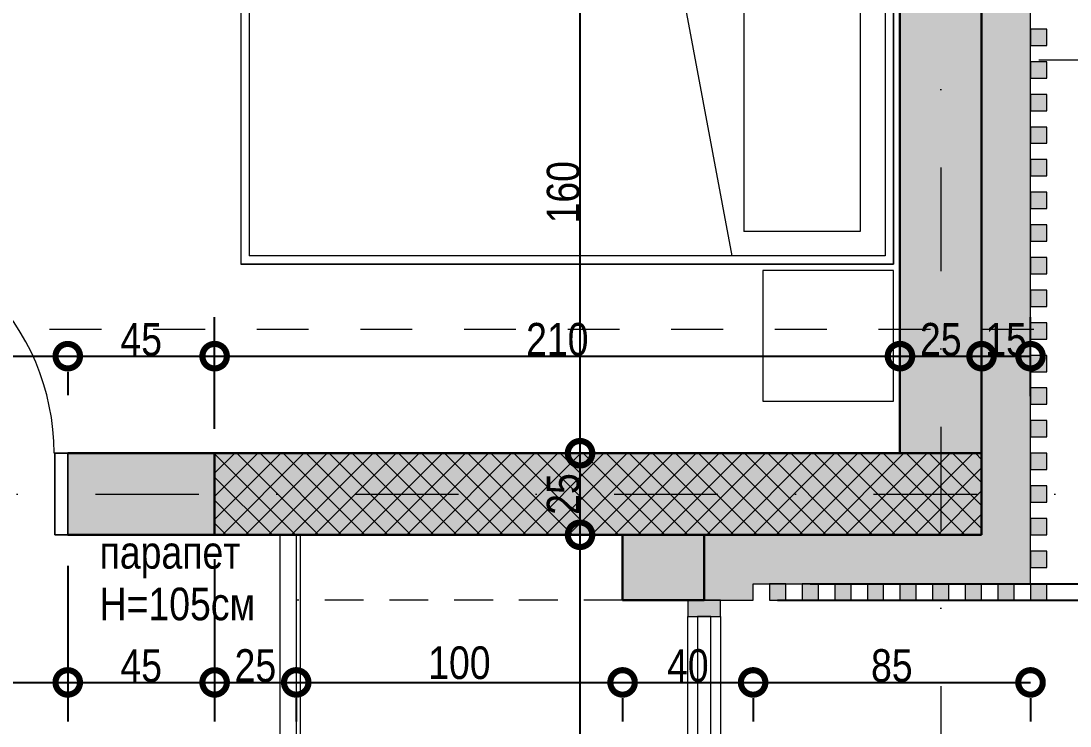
# Model space of a CAD drawing. Header units: centimetres. Extents: x 0 to 25250, y 0 to 2250.
# Drawn here: x 4794.7 to 5116.2, y 883.8 to 1099.9 of the extents above; entities that cross this region are included whole.
import ezdxf

# ---------------------------------------------------------------- set-up
doc = ezdxf.new("R2010")
doc.units = ezdxf.units.CM
for name, pattern in [('17-View-1$0$Overhead', [19.84375, 11.90625, -7.9375]), ('18-View-1$0$Dash', [31.75, 15.875, -15.875]), ('18-View-1$0$Dash dot', [79.375, 31.75, -23.8125, 0, -23.8125])]:
    doc.linetypes.add(name, pattern=pattern)
for name, color, linetype, lineweight in [('A-ANNO-DIMS', 7, 'Continuous', 9), ('A-DOOR', 7, 'Continuous', 9), ('A-DOOR-FRAM', 7, 'Continuous', 15), ('A-FLOR-HRAL', 7, 'Continuous', 9), ('A-FLOR-OVHD', 7, '17-View-1$0$Overhead', 9), ('A-GLAZ-CURT', 7, 'Continuous', 9), ('A-GLAZ-CWMG', 7, 'Continuous', 9), ('A-WALL', 7, 'Continuous', 9), ('A-WALL-IDEN', 7, 'Continuous', 9), ('A-WALL-PATT', 7, 'Continuous', 9), ('G-ANNO-SYMB', 7, 'Continuous', 9), ('G-ANNO-TEXT', 7, 'Continuous', 9), ('I-FURN', 7, 'Continuous', 9), ('S-COLS', 7, 'Continuous', 9), ('S-GRID', 7, 'Continuous', 9)]:
    doc.layers.add(name, color=color, linetype=linetype, lineweight=lineweight)
doc.styles.add('18-View-1$0$Arial Narrow_1', font='ARIALN.TTF', dxfattribs={"height": 10})
doc.styles.add('18-View-1$0$Arial Narrow_3', font='ARIALN.TTF', dxfattribs={"height": 10})
doc.styles.add('18-View-1$0$Arial Narrow_4', font='ARIALN.TTF', dxfattribs={"height": 10})
doc.dimstyles.new('18-View-1$0$TEC_DIM', dxfattribs={"dimscale": 30.48, "dimtxt": 10.23431, "dimasz": 0.492126, "dimexe": 0.393701, "dimexo": 0.246063, "dimgap": 0, "dimtad": 1, "dimdec": 0, "dimzin": 0, "dimdsep": 46, "dimtxsty": '18-View-1$0$Arial Narrow_3', "dimblk1": '18-View-1$0$_DotSmall', "dimblk2": '18-View-1$0$_DotSmall', "dimsah": 1, "dimcen": 0.09, "dimazin": 0, "dimtfac": 1, "dimtdec": 4, "dimtix": 1, "dimtmove": 0, "dimatfit": 3, "dimfxl": 1, "dimtvp": 1, "dimtolj": 1, "dimtzin": 0, "dimarcsym": 2})
doc.dimstyles.new('18-View-1$0$TEC_DIM_1', dxfattribs={"dimscale": 30.48, "dimtxt": 10.23431, "dimasz": 0.492126, "dimexe": 0.393701, "dimexo": 0.246063, "dimgap": 0, "dimtad": 1, "dimdec": 0, "dimzin": 0, "dimdsep": 46, "dimtxsty": '18-View-1$0$Arial Narrow_4', "dimblk1": '18-View-1$0$_DotSmall', "dimblk2": '18-View-1$0$_DotSmall', "dimsah": 1, "dimcen": 0.09, "dimazin": 0, "dimtfac": 1, "dimtdec": 4, "dimtix": 1, "dimtmove": 0, "dimatfit": 3, "dimfxl": 1, "dimtvp": 1, "dimtolj": 1, "dimtzin": 0, "dimarcsym": 2})

# ---------------------------------------------------------------- blocks, each defined once
blk = doc.blocks.new('TEC_DOOR-INT - 80x200-2358332-НИВО 1')
at = {"layer": 'A-DOOR', "lineweight": 15}
for p, q in [((32, -12.5), (35.8, -12.5)), ((32, -84.1), (32, -12.5)), ((32, -12.5), (32, -84.1)), ((35.8, -12.5), (32, -12.5)), ((35.8, -12.5), (35.8, -84.1)), ((35.8, -84.1), (35.8, -12.5)), ((35.8, -84.1), (32, -84.1)), ((32, -84.1), (35.8, -84.1))]:
    blk.add_line(p, q, dxfattribs=at)
at = {"layer": 'A-DOOR'}
blk.add_arc((35.8, -12.5), 71.6, 180, 270, dxfattribs=at)
at = {"layer": 'A-DOOR-FRAM'}
for p, q in [((-40, -12.5), (-40, 12.5)), ((-40, 12.5), (-36, 12.5)), ((-36, 12.5), (-40, 12.5)), ((-40, 12.5), (-40, -12.5)), ((-36, 12.5), (-36, -12.5)), ((-36, -12.5), (-36, 12.5)), ((36, 12.5), (40, 12.5)), ((36, -12.5), (36, 12.5)), ((36, -12.5), (36, 12.5)), ((36, 12.5), (40, 12.5)), ((40, 12.5), (40, -12.5)), ((40, 12.5), (40, -12.5)), ((-36, -12.5), (-40, -12.5)), ((-40, -12.5), (-36, -12.5)), ((40, -12.5), (36, -12.5)), ((40, -12.5), (36, -12.5))]:
    blk.add_line(p, q, dxfattribs=at)
blk = doc.blocks.new('Railing - Railing-1771343-НИВО 1')
at = {"layer": 'A-FLOR-HRAL'}
for p, q in [((1569.14, -746.59), (1569.14, -900.59)), ((1574.14, -746.59), (1574.14, -900.59)), ((1574.14, -900.59), (1569.14, -900.59))]:
    blk.add_line(p, q, dxfattribs=at)
blk = doc.blocks.new('Rectangular Mullion - TEC_LAMEL-2372546-НИВО 1')
at = {"layer": 'A-GLAZ-CWMG', "true_color": 0xbfb3a4}
blk.add_hatch(color=253, dxfattribs=at).paths.add_polyline_path([(-2.5, -2.5), (-2.5, 2.5), (2.5, 2.5), (2.5, -2.5)])
at = {"layer": 'A-GLAZ-CWMG', "lineweight": 15}
for p, q in [((-2.5, 2.5), (2.5, 2.5)), ((-2.5, -2.5), (-2.5, 2.5)), ((2.5, 2.5), (2.5, -2.5)), ((2.5, -2.5), (-2.5, -2.5))]:
    blk.add_line(p, q, dxfattribs=at)
blk = doc.blocks.new('Rectangular Mullion - TEC_LAMEL-2372547-НИВО 1')
at = {"layer": 'A-GLAZ-CWMG', "true_color": 0xbfb3a4}
blk.add_hatch(color=253, dxfattribs=at).paths.add_polyline_path([(-2.5, -2.5), (-2.5, 2.5), (2.5, 2.5), (2.5, -2.5)])
at = {"layer": 'A-GLAZ-CWMG', "lineweight": 15}
for p, q in [((-2.5, 2.5), (2.5, 2.5)), ((-2.5, -2.5), (-2.5, 2.5)), ((2.5, 2.5), (2.5, -2.5)), ((2.5, -2.5), (-2.5, -2.5))]:
    blk.add_line(p, q, dxfattribs=at)
blk = doc.blocks.new('Rectangular Mullion - TEC_LAMEL-2372548-НИВО 1')
at = {"layer": 'A-GLAZ-CWMG', "true_color": 0xbfb3a4}
blk.add_hatch(color=253, dxfattribs=at).paths.add_polyline_path([(-2.5, -2.5), (-2.5, 2.5), (2.5, 2.5), (2.5, -2.5)])
at = {"layer": 'A-GLAZ-CWMG', "lineweight": 15}
for p, q in [((-2.5, 2.5), (2.5, 2.5)), ((-2.5, -2.5), (-2.5, 2.5)), ((2.5, 2.5), (2.5, -2.5)), ((2.5, -2.5), (-2.5, -2.5))]:
    blk.add_line(p, q, dxfattribs=at)
blk = doc.blocks.new('Rectangular Mullion - TEC_LAMEL-2372549-НИВО 1')
at = {"layer": 'A-GLAZ-CWMG', "true_color": 0xbfb3a4}
blk.add_hatch(color=253, dxfattribs=at).paths.add_polyline_path([(-2.5, -2.5), (-2.5, 2.5), (2.5, 2.5), (2.5, -2.5)])
at = {"layer": 'A-GLAZ-CWMG', "lineweight": 15}
for p, q in [((-2.5, 2.5), (2.5, 2.5)), ((-2.5, -2.5), (-2.5, 2.5)), ((2.5, 2.5), (2.5, -2.5)), ((2.5, -2.5), (-2.5, -2.5))]:
    blk.add_line(p, q, dxfattribs=at)
blk = doc.blocks.new('Rectangular Mullion - TEC_LAMEL-2372550-НИВО 1')
at = {"layer": 'A-GLAZ-CWMG', "true_color": 0xbfb3a4}
blk.add_hatch(color=253, dxfattribs=at).paths.add_polyline_path([(-2.5, -2.5), (-2.5, 2.5), (2.5, 2.5), (2.5, -2.5)])
at = {"layer": 'A-GLAZ-CWMG', "lineweight": 15}
for p, q in [((-2.5, 2.5), (2.5, 2.5)), ((-2.5, -2.5), (-2.5, 2.5)), ((2.5, 2.5), (2.5, -2.5)), ((2.5, -2.5), (-2.5, -2.5))]:
    blk.add_line(p, q, dxfattribs=at)
blk = doc.blocks.new('Rectangular Mullion - TEC_LAMEL-2372551-НИВО 1')
at = {"layer": 'A-GLAZ-CWMG', "true_color": 0xbfb3a4}
blk.add_hatch(color=253, dxfattribs=at).paths.add_polyline_path([(-2.5, -2.5), (-2.5, 2.5), (2.5, 2.5), (2.5, -2.5)])
at = {"layer": 'A-GLAZ-CWMG', "lineweight": 15}
for p, q in [((-2.5, 2.5), (2.5, 2.5)), ((-2.5, -2.5), (-2.5, 2.5)), ((2.5, 2.5), (2.5, -2.5)), ((2.5, -2.5), (-2.5, -2.5))]:
    blk.add_line(p, q, dxfattribs=at)
blk = doc.blocks.new('Rectangular Mullion - TEC_LAMEL-2372552-НИВО 1')
at = {"layer": 'A-GLAZ-CWMG', "true_color": 0xbfb3a4}
blk.add_hatch(color=253, dxfattribs=at).paths.add_polyline_path([(-2.5, -2.5), (-2.5, 2.5), (2.5, 2.5), (2.5, -2.5)])
at = {"layer": 'A-GLAZ-CWMG', "lineweight": 15}
for p, q in [((-2.5, 2.5), (2.5, 2.5)), ((-2.5, -2.5), (-2.5, 2.5)), ((2.5, 2.5), (2.5, -2.5)), ((2.5, -2.5), (-2.5, -2.5))]:
    blk.add_line(p, q, dxfattribs=at)
blk = doc.blocks.new('Rectangular Mullion - TEC_LAMEL-2372553-НИВО 1')
at = {"layer": 'A-GLAZ-CWMG', "true_color": 0xbfb3a4}
blk.add_hatch(color=253, dxfattribs=at).paths.add_polyline_path([(-2.5, -2.5), (-2.5, 2.5), (2.5, 2.5), (2.5, -2.5)])
at = {"layer": 'A-GLAZ-CWMG', "lineweight": 15}
for p, q in [((-2.5, 2.5), (2.5, 2.5)), ((-2.5, -2.5), (-2.5, 2.5)), ((2.5, 2.5), (2.5, -2.5)), ((2.5, -2.5), (-2.5, -2.5))]:
    blk.add_line(p, q, dxfattribs=at)
blk = doc.blocks.new('Rectangular Mullion - TEC_LAMEL-2372659-НИВО 1')
at = {"layer": 'A-GLAZ-CWMG', "true_color": 0xbfb3a4}
blk.add_hatch(color=253, dxfattribs=at).paths.add_polyline_path([(2.5, -2.5), (-2.5, -2.5), (-2.5, 2.5), (2.5, 2.5)])
at = {"layer": 'A-GLAZ-CWMG', "lineweight": 15}
for p, q in [((-2.5, 2.5), (2.5, 2.5)), ((-2.5, -2.5), (-2.5, 2.5)), ((2.5, 2.5), (2.5, -2.5)), ((2.5, -2.5), (-2.5, -2.5))]:
    blk.add_line(p, q, dxfattribs=at)
blk = doc.blocks.new('System Panel - Glazed-2504237-НИВО 1')
at = {"layer": 'A-GLAZ-CURT'}
for p, q in [((62.5, 2), (-62.5, 2)), ((-62.5, 2), (-62.5, -2)), ((62.5, -2), (62.5, 2)), ((-62.5, -2), (62.5, -2))]:
    blk.add_line(p, q, dxfattribs=at)
blk = doc.blocks.new('Rectangular Mullion - TEC_DOGRAMA_TERASI_EX-2504241-НИВО 1')
at = {"layer": 'A-GLAZ-CWMG', "true_color": 0xc0c0c0}
blk.add_hatch(color=9, dxfattribs=at).paths.add_polyline_path([(-5, 5), (0, 5), (0, -5), (-5, -5)])
at = {"layer": 'A-GLAZ-CWMG', "lineweight": 15}
for p, q in [((-5, 5), (0, 5)), ((-5, -5), (-5, 5)), ((0, 5), (0, -5)), ((0, -5), (-5, -5))]:
    blk.add_line(p, q, dxfattribs=at)
blk = doc.blocks.new('Rectangular Mullion - TEC_DOGRAMA_TERASI_INT-2433105-НИВО 1')
at = {"layer": 'A-GLAZ-CWMG'}
for p, q in [((1694.14, -801.59), (1694.14, -771.59)), ((1704.14, -771.59), (1704.14, -801.59))]:
    blk.add_line(p, q, dxfattribs=at)
blk = doc.blocks.new('Rectangular Mullion - TEC_DOGRAMA_TERASI_INT-2433106-НИВО 1')
at = {"layer": 'A-GLAZ-CWMG'}
for p, q in [((1694.14, -896.59), (1694.14, -801.59)), ((1704.14, -801.59), (1704.14, -896.59))]:
    blk.add_line(p, q, dxfattribs=at)
blk = doc.blocks.new('ЛЕГЛО - ЕДИНИЧНО - 120x200cm-2336592-НИВО 1')
at = {"layer": 'I-FURN'}
for p, q in [((93.92, 76.56), (-26.08, 76.56)), ((-26.08, 76.56), (-26.08, -123.44)), ((-26.08, 76.56), (-26.08, -123.44)), ((-26.08, 76.56), (93.92, 76.56)), ((-23.54, 74.02), (-23.54, -120.9)), ((-23.54, 74.02), (91.38, 74.02)), ((91.38, 74.02), (91.38, -120.9)), ((93.92, -123.44), (93.92, 76.56)), ((93.92, 76.56), (93.92, -123.44)), ((95.92, 76.56), (95.92, 36.56)), ((135.92, 76.56), (95.92, 76.56)), ((135.92, 36.56), (135.92, 76.56)), ((-16.08, 66.4), (-16.08, 30.73)), ((-16.08, 66.4), (83.92, 66.4)), ((83.92, 66.4), (83.92, 30.73)), ((95.92, 36.56), (135.92, 36.56)), ((-16.08, 30.73), (83.92, 30.73)), ((91.38, 27.17), (-23.54, 5.69)), ((-23.54, -120.9), (91.38, -120.9)), ((-26.08, -123.44), (93.92, -123.44)), ((-26.08, -123.44), (93.92, -123.44))]:
    blk.add_line(p, q, dxfattribs=at)
blk = doc.blocks.new('18-View-1$0$_DotSmall')
at = {"color": 0, "linetype": 'ByBlock', "const_width": 0.5}
blk.add_lwpolyline([(-0.0625, 0, 1), (0.0625, 0, 1)], format="xyb", close=True, dxfattribs=at)
blk = doc.blocks.new('*D2635')
at = {"layer": 'A-ANNO-DIMS', "color": 0, "lineweight": -2, "transparency": 16777216}
for p, q in [((5116.58, 1699.51), (5271.31, 1699.51)), ((5259.31, 432.44), (5259.31, 1699.51)), ((5026.58, 432.44), (5271.31, 432.44))]:
    blk.add_line(p, q, dxfattribs=at)
at = {"layer": 'A-ANNO-DIMS', "color": 0, "lineweight": -2, "transparency": 16777216, "xscale": 15, "yscale": 15, "zscale": 15}
for p, rotation in [((5259.31, 1699.51), 90), ((5259.31, 432.44), 270)]:
    blk.add_blockref('18-View-1$0$_DotSmall', p, dxfattribs=dict(at, rotation=rotation))
at = {"layer": 'A-ANNO-DIMS', "color": 0, "transparency": 16777216, "insert": (5254.21, 1065.98), "char_height": 10, "width": 30.4105, "attachment_point": 5, "rotation": 90, "style": '18-View-1$0$Arial Narrow_3'}
blk.add_mtext('\\A1;1267', dxfattribs=at)
blk = doc.blocks.new('*D2636')
at = {"layer": 'A-ANNO-DIMS', "color": 0, "lineweight": -2, "transparency": 16777216}
for p, q in [((5111.58, 927.44), (5211.11, 927.44)), ((5199.11, 432.44), (5199.11, 927.44)), ((5026.58, 432.44), (5211.11, 432.44))]:
    blk.add_line(p, q, dxfattribs=at)
at = {"layer": 'A-ANNO-DIMS', "color": 0, "lineweight": -2, "transparency": 16777216, "xscale": 15, "yscale": 15, "zscale": 15}
for p, rotation in [((5199.11, 927.44), 90), ((5199.11, 432.44), 270)]:
    blk.add_blockref('18-View-1$0$_DotSmall', p, dxfattribs=dict(at, rotation=rotation))
at = {"layer": 'A-ANNO-DIMS', "color": 0, "transparency": 16777216, "insert": (5194, 679.94), "char_height": 10, "width": 22.8079, "attachment_point": 5, "rotation": 90, "style": '18-View-1$0$Arial Narrow_3'}
blk.add_mtext('\\A1;495', dxfattribs=at)
blk = doc.blocks.new('*D2637')
at = {"layer": 'A-ANNO-DIMS', "color": 0, "lineweight": -2, "transparency": 16777216}
for p, q in [((5106.58, 1482.44), (5211.11, 1482.44)), ((5199.11, 927.44), (5199.11, 1482.44)), ((5111.58, 927.44), (5211.11, 927.44))]:
    blk.add_line(p, q, dxfattribs=at)
at = {"layer": 'A-ANNO-DIMS', "color": 0, "lineweight": -2, "transparency": 16777216, "xscale": 15, "yscale": 15, "zscale": 15}
for p, rotation in [((5199.11, 1482.44), 90), ((5199.11, 927.44), 270)]:
    blk.add_blockref('18-View-1$0$_DotSmall', p, dxfattribs=dict(at, rotation=rotation))
at = {"layer": 'A-ANNO-DIMS', "color": 0, "transparency": 16777216, "insert": (5194.02, 1204.94), "char_height": 10, "width": 22.8079, "attachment_point": 5, "rotation": 90, "style": '18-View-1$0$Arial Narrow_3'}
blk.add_mtext('\\A1;555', dxfattribs=at)
blk = doc.blocks.new('*D2641')
at = {"layer": 'A-ANNO-DIMS', "color": 0, "lineweight": -2, "transparency": 16777216}
for p, q in [((5026.58, 922.44), (5181.13, 922.44)), ((5169.13, 787.44), (5169.13, 922.44)), ((5026.58, 787.44), (5181.13, 787.44))]:
    blk.add_line(p, q, dxfattribs=at)
at = {"layer": 'A-ANNO-DIMS', "color": 0, "lineweight": -2, "transparency": 16777216, "xscale": 15, "yscale": 15, "zscale": 15}
for p, rotation in [((5169.13, 922.44), 90), ((5169.13, 787.44), 270)]:
    blk.add_blockref('18-View-1$0$_DotSmall', p, dxfattribs=dict(at, rotation=rotation))
at = {"layer": 'A-ANNO-DIMS', "color": 0, "transparency": 16777216, "insert": (5164.02, 854.94), "char_height": 10, "width": 22.8079, "attachment_point": 5, "rotation": 90, "style": '18-View-1$0$Arial Narrow_3'}
blk.add_mtext('\\A1;135', dxfattribs=at)
blk = doc.blocks.new('*D2642')
at = {"layer": 'A-ANNO-DIMS', "color": 0, "lineweight": -2, "transparency": 16777216}
for p, q in [((5169.13, 927.44), (5169.13, 942.44)), ((5036.58, 927.44), (5181.13, 927.44)), ((5169.13, 922.44), (5169.13, 927.44)), ((5026.58, 922.44), (5181.13, 922.44)), ((5169.13, 922.44), (5169.13, 907.44))]:
    blk.add_line(p, q, dxfattribs=at)
at = {"layer": 'A-ANNO-DIMS', "color": 0, "lineweight": -2, "transparency": 16777216, "xscale": 15, "yscale": 15, "zscale": 15}
for p, rotation in [((5169.13, 927.44), 270), ((5169.13, 922.44), 90)]:
    blk.add_blockref('18-View-1$0$_DotSmall', p, dxfattribs=dict(at, rotation=rotation))
at = {"layer": 'A-ANNO-DIMS', "color": 0, "transparency": 16777216, "insert": (5164.05, 924.94), "char_height": 10, "width": 7.6026, "attachment_point": 5, "rotation": 90, "style": '18-View-1$0$Arial Narrow_3'}
blk.add_mtext('\\A1;5', dxfattribs=at)
blk = doc.blocks.new('*D2643')
at = {"layer": 'A-ANNO-DIMS', "color": 0, "lineweight": -2, "transparency": 16777216}
for p, q in [((5116.58, 1127.44), (5181.13, 1127.44)), ((5169.13, 927.44), (5169.13, 1127.44)), ((5036.58, 927.44), (5181.13, 927.44))]:
    blk.add_line(p, q, dxfattribs=at)
at = {"layer": 'A-ANNO-DIMS', "color": 0, "lineweight": -2, "transparency": 16777216, "xscale": 15, "yscale": 15, "zscale": 15}
for p, rotation in [((5169.13, 1127.44), 90), ((5169.13, 927.44), 270)]:
    blk.add_blockref('18-View-1$0$_DotSmall', p, dxfattribs=dict(at, rotation=rotation))
at = {"layer": 'A-ANNO-DIMS', "color": 0, "transparency": 16777216, "insert": (5164.02, 1027.44), "char_height": 10, "width": 22.8079, "attachment_point": 5, "rotation": 90, "style": '18-View-1$0$Arial Narrow_3'}
blk.add_mtext('\\A1;200', dxfattribs=at)
blk = doc.blocks.new('*D2710')
at = {"layer": 'A-ANNO-DIMS', "color": 0, "lineweight": -2, "transparency": 16777216}
for p, q in [((4966.05, 787.44), (4966.05, 942.44)), ((4970.9, 942.44), (4978.05, 942.44)), ((4970.9, 787.44), (4978.05, 787.44))]:
    blk.add_line(p, q, dxfattribs=at)
at = {"layer": 'A-ANNO-DIMS', "color": 0, "lineweight": -2, "transparency": 16777216, "xscale": 15, "yscale": 15, "zscale": 15}
for p, rotation in [((4966.05, 942.44), 90), ((4966.05, 787.44), 270)]:
    blk.add_blockref('18-View-1$0$_DotSmall', p, dxfattribs=dict(at, rotation=rotation))
at = {"layer": 'A-ANNO-DIMS', "color": 0, "transparency": 16777216, "insert": (4960.94, 864.94), "char_height": 10, "width": 22.8079, "attachment_point": 5, "rotation": 90, "style": '18-View-1$0$Arial Narrow_3'}
blk.add_mtext('\\A1;155', dxfattribs=at)
blk = doc.blocks.new('*D2711')
at = {"layer": 'A-ANNO-DIMS', "color": 0, "lineweight": -2, "transparency": 16777216}
for p, q in [((4966.05, 942.44), (4966.05, 967.44)), ((4970.9, 967.44), (4978.05, 967.44)), ((4970.9, 942.44), (4978.05, 942.44))]:
    blk.add_line(p, q, dxfattribs=at)
at = {"layer": 'A-ANNO-DIMS', "color": 0, "lineweight": -2, "transparency": 16777216, "xscale": 15, "yscale": 15, "zscale": 15}
for p, rotation in [((4966.05, 967.44), 90), ((4966.05, 942.44), 270)]:
    blk.add_blockref('18-View-1$0$_DotSmall', p, dxfattribs=dict(at, rotation=rotation))
at = {"layer": 'A-ANNO-DIMS', "color": 0, "transparency": 16777216, "insert": (4960.94, 954.94), "char_height": 10, "width": 15.2053, "attachment_point": 5, "rotation": 90, "style": '18-View-1$0$Arial Narrow_3'}
blk.add_mtext('\\A1;25', dxfattribs=at)
blk = doc.blocks.new('*D2712')
at = {"layer": 'A-ANNO-DIMS', "color": 0, "lineweight": -2, "transparency": 16777216}
for p, q in [((5056.58, 1127.44), (4954.05, 1127.44)), ((4966.05, 967.44), (4966.05, 1127.44)), ((4970.9, 967.44), (4978.05, 967.44))]:
    blk.add_line(p, q, dxfattribs=at)
at = {"layer": 'A-ANNO-DIMS', "color": 0, "lineweight": -2, "transparency": 16777216, "xscale": 15, "yscale": 15, "zscale": 15}
for p, rotation in [((4966.05, 1127.44), 90), ((4966.05, 967.44), 270)]:
    blk.add_blockref('18-View-1$0$_DotSmall', p, dxfattribs=dict(at, rotation=rotation))
at = {"layer": 'A-ANNO-DIMS', "color": 0, "transparency": 16777216, "insert": (4960.94, 1047.44), "char_height": 10, "width": 22.8079, "attachment_point": 5, "rotation": 90, "style": '18-View-1$0$Arial Narrow_3'}
blk.add_mtext('\\A1;160', dxfattribs=at)
blk = doc.blocks.new('*D2762')
at = {"layer": 'A-ANNO-DIMS', "color": 0, "lineweight": -2, "transparency": 16777216}
for p, q in [((4729.08, 997.19), (4809.08, 997.19)), ((4729.08, 992.34), (4729.08, 985.19)), ((4809.08, 992.34), (4809.08, 985.19))]:
    blk.add_line(p, q, dxfattribs=at)
at = {"layer": 'A-ANNO-DIMS', "color": 0, "lineweight": -2, "transparency": 16777216, "xscale": 15, "yscale": 15, "zscale": 15, "rotation": 180}
blk.add_blockref('18-View-1$0$_DotSmall', (4729.08, 997.19), dxfattribs=at)
at = {"layer": 'A-ANNO-DIMS', "color": 0, "lineweight": -2, "transparency": 16777216, "xscale": 15, "yscale": 15, "zscale": 15}
blk.add_blockref('18-View-1$0$_DotSmall', (4809.08, 997.19), dxfattribs=at)
at = {"layer": 'A-ANNO-DIMS', "color": 0, "transparency": 16777216, "insert": (4769.08, 1002.3), "char_height": 10, "width": 15.2053, "attachment_point": 5, "style": '18-View-1$0$Arial Narrow_3'}
blk.add_mtext('\\A1;80', dxfattribs=at)
blk = doc.blocks.new('*D2763')
at = {"layer": 'A-ANNO-DIMS', "color": 0, "lineweight": -2, "transparency": 16777216}
for p, q in [((4854.08, 974.94), (4854.08, 1009.19)), ((4809.08, 997.19), (4854.08, 997.19)), ((4809.08, 992.34), (4809.08, 985.19))]:
    blk.add_line(p, q, dxfattribs=at)
at = {"layer": 'A-ANNO-DIMS', "color": 0, "lineweight": -2, "transparency": 16777216, "xscale": 15, "yscale": 15, "zscale": 15, "rotation": 180}
blk.add_blockref('18-View-1$0$_DotSmall', (4809.08, 997.19), dxfattribs=at)
at = {"layer": 'A-ANNO-DIMS', "color": 0, "lineweight": -2, "transparency": 16777216, "xscale": 15, "yscale": 15, "zscale": 15}
blk.add_blockref('18-View-1$0$_DotSmall', (4854.08, 997.19), dxfattribs=at)
at = {"layer": 'A-ANNO-DIMS', "color": 0, "transparency": 16777216, "insert": (4831.58, 1002.28), "char_height": 10, "width": 15.2053, "attachment_point": 5, "style": '18-View-1$0$Arial Narrow_3'}
blk.add_mtext('\\A1;45', dxfattribs=at)
blk = doc.blocks.new('*D2764')
at = {"layer": 'A-ANNO-DIMS', "color": 0, "lineweight": -2, "transparency": 16777216}
for p, q in [((4854.08, 974.94), (4854.08, 1009.19)), ((4854.08, 997.19), (5064.08, 997.19)), ((5064.08, 992.34), (5064.08, 985.19))]:
    blk.add_line(p, q, dxfattribs=at)
at = {"layer": 'A-ANNO-DIMS', "color": 0, "lineweight": -2, "transparency": 16777216, "xscale": 15, "yscale": 15, "zscale": 15, "rotation": 180}
blk.add_blockref('18-View-1$0$_DotSmall', (4854.08, 997.19), dxfattribs=at)
at = {"layer": 'A-ANNO-DIMS', "color": 0, "lineweight": -2, "transparency": 16777216, "xscale": 15, "yscale": 15, "zscale": 15}
blk.add_blockref('18-View-1$0$_DotSmall', (5064.08, 997.19), dxfattribs=at)
at = {"layer": 'A-ANNO-DIMS', "color": 0, "transparency": 16777216, "insert": (4959.08, 1002.3), "char_height": 10, "width": 22.8079, "attachment_point": 5, "style": '18-View-1$0$Arial Narrow_3'}
blk.add_mtext('\\A1;210', dxfattribs=at)
blk = doc.blocks.new('*D2765')
at = {"layer": 'A-ANNO-DIMS', "color": 0, "lineweight": -2, "transparency": 16777216}
for p, q in [((5064.08, 997.19), (5089.08, 997.19)), ((5064.08, 992.34), (5064.08, 985.19)), ((5089.08, 992.34), (5089.08, 985.19))]:
    blk.add_line(p, q, dxfattribs=at)
at = {"layer": 'A-ANNO-DIMS', "color": 0, "lineweight": -2, "transparency": 16777216, "xscale": 15, "yscale": 15, "zscale": 15, "rotation": 180}
blk.add_blockref('18-View-1$0$_DotSmall', (5064.08, 997.19), dxfattribs=at)
at = {"layer": 'A-ANNO-DIMS', "color": 0, "lineweight": -2, "transparency": 16777216, "xscale": 15, "yscale": 15, "zscale": 15}
blk.add_blockref('18-View-1$0$_DotSmall', (5089.08, 997.19), dxfattribs=at)
at = {"layer": 'A-ANNO-DIMS', "color": 0, "transparency": 16777216, "insert": (5076.58, 1002.3), "char_height": 10, "width": 15.2053, "attachment_point": 5, "style": '18-View-1$0$Arial Narrow_3'}
blk.add_mtext('\\A1;25', dxfattribs=at)
blk = doc.blocks.new('*D2766')
at = {"layer": 'A-ANNO-DIMS', "color": 0, "lineweight": -2, "transparency": 16777216}
for p, q in [((5104.08, 984.94), (5104.08, 1009.19)), ((5089.08, 997.19), (5104.08, 997.19)), ((5089.08, 992.34), (5089.08, 985.19))]:
    blk.add_line(p, q, dxfattribs=at)
at = {"layer": 'A-ANNO-DIMS', "color": 0, "lineweight": -2, "transparency": 16777216, "xscale": 15, "yscale": 15, "zscale": 15, "rotation": 180}
blk.add_blockref('18-View-1$0$_DotSmall', (5089.08, 997.19), dxfattribs=at)
at = {"layer": 'A-ANNO-DIMS', "color": 0, "lineweight": -2, "transparency": 16777216, "xscale": 15, "yscale": 15, "zscale": 15}
blk.add_blockref('18-View-1$0$_DotSmall', (5104.08, 997.19), dxfattribs=at)
at = {"layer": 'A-ANNO-DIMS', "color": 0, "transparency": 16777216, "insert": (5096.58, 1002.3), "char_height": 10, "width": 15.2053, "attachment_point": 5, "style": '18-View-1$0$Arial Narrow_3'}
blk.add_mtext('\\A1;15', dxfattribs=at)
blk = doc.blocks.new('*D2851')
at = {"layer": 'A-ANNO-DIMS', "color": 0, "lineweight": -2, "transparency": 16777216}
for p, q in [((4729.08, 932.94), (4729.08, 885.19)), ((4809.08, 932.94), (4809.08, 885.19)), ((4729.08, 897.19), (4809.08, 897.19))]:
    blk.add_line(p, q, dxfattribs=at)
at = {"layer": 'A-ANNO-DIMS', "color": 0, "lineweight": -2, "transparency": 16777216, "xscale": 15, "yscale": 15, "zscale": 15, "rotation": 180}
blk.add_blockref('18-View-1$0$_DotSmall', (4729.08, 897.19), dxfattribs=at)
at = {"layer": 'A-ANNO-DIMS', "color": 0, "lineweight": -2, "transparency": 16777216, "xscale": 15, "yscale": 15, "zscale": 15}
blk.add_blockref('18-View-1$0$_DotSmall', (4809.08, 897.19), dxfattribs=at)
at = {"layer": 'A-ANNO-DIMS', "color": 0, "transparency": 16777216, "insert": (4769.08, 902.3), "char_height": 10, "width": 15.2053, "attachment_point": 5, "style": '18-View-1$0$Arial Narrow_3'}
blk.add_mtext('\\A1;80', dxfattribs=at)
blk = doc.blocks.new('*D2852')
at = {"layer": 'A-ANNO-DIMS', "color": 0, "lineweight": -2, "transparency": 16777216}
for p, q in [((4809.08, 932.94), (4809.08, 885.19)), ((4854.08, 934.94), (4854.08, 885.19)), ((4809.08, 897.19), (4854.08, 897.19))]:
    blk.add_line(p, q, dxfattribs=at)
at = {"layer": 'A-ANNO-DIMS', "color": 0, "lineweight": -2, "transparency": 16777216, "xscale": 15, "yscale": 15, "zscale": 15, "rotation": 180}
blk.add_blockref('18-View-1$0$_DotSmall', (4809.08, 897.19), dxfattribs=at)
at = {"layer": 'A-ANNO-DIMS', "color": 0, "lineweight": -2, "transparency": 16777216, "xscale": 15, "yscale": 15, "zscale": 15}
blk.add_blockref('18-View-1$0$_DotSmall', (4854.08, 897.19), dxfattribs=at)
at = {"layer": 'A-ANNO-DIMS', "color": 0, "transparency": 16777216, "insert": (4831.58, 902.28), "char_height": 10, "width": 15.2053, "attachment_point": 5, "style": '18-View-1$0$Arial Narrow_3'}
blk.add_mtext('\\A1;45', dxfattribs=at)
blk = doc.blocks.new('*D2853')
at = {"layer": 'A-ANNO-DIMS', "color": 0, "lineweight": -2, "transparency": 16777216}
for p, q in [((4854.08, 934.94), (4854.08, 885.19)), ((4854.08, 897.19), (4879.08, 897.19)), ((4879.08, 892.34), (4879.08, 885.19))]:
    blk.add_line(p, q, dxfattribs=at)
at = {"layer": 'A-ANNO-DIMS', "color": 0, "lineweight": -2, "transparency": 16777216, "xscale": 15, "yscale": 15, "zscale": 15, "rotation": 180}
blk.add_blockref('18-View-1$0$_DotSmall', (4854.08, 897.19), dxfattribs=at)
at = {"layer": 'A-ANNO-DIMS', "color": 0, "lineweight": -2, "transparency": 16777216, "xscale": 15, "yscale": 15, "zscale": 15}
blk.add_blockref('18-View-1$0$_DotSmall', (4879.08, 897.19), dxfattribs=at)
at = {"layer": 'A-ANNO-DIMS', "color": 0, "transparency": 16777216, "insert": (4866.58, 902.3), "char_height": 10, "width": 15.2053, "attachment_point": 5, "style": '18-View-1$0$Arial Narrow_3'}
blk.add_mtext('\\A1;25', dxfattribs=at)
blk = doc.blocks.new('*D2854')
at = {"layer": 'A-ANNO-DIMS', "color": 0, "lineweight": -2, "transparency": 16777216}
for p, q in [((4879.08, 897.19), (4979.08, 897.19)), ((4879.08, 892.34), (4879.08, 885.19)), ((4979.08, 892.34), (4979.08, 885.19))]:
    blk.add_line(p, q, dxfattribs=at)
at = {"layer": 'A-ANNO-DIMS', "color": 0, "lineweight": -2, "transparency": 16777216, "xscale": 15, "yscale": 15, "zscale": 15, "rotation": 180}
blk.add_blockref('18-View-1$0$_DotSmall', (4879.08, 897.19), dxfattribs=at)
at = {"layer": 'A-ANNO-DIMS', "color": 0, "lineweight": -2, "transparency": 16777216, "xscale": 15, "yscale": 15, "zscale": 15}
blk.add_blockref('18-View-1$0$_DotSmall', (4979.08, 897.19), dxfattribs=at)
at = {"layer": 'A-ANNO-DIMS', "color": 0, "transparency": 16777216, "insert": (4929.08, 903.15), "char_height": 10, "width": 22.8079, "attachment_point": 5, "style": '18-View-1$0$Arial Narrow_4'}
blk.add_mtext('\\A1;\u200e100', dxfattribs=at)
blk = doc.blocks.new('*D2855')
at = {"layer": 'A-ANNO-DIMS', "color": 0, "lineweight": -2, "transparency": 16777216}
for p, q in [((4979.08, 897.19), (5019.08, 897.19)), ((4979.08, 892.34), (4979.08, 885.19)), ((5019.08, 892.34), (5019.08, 885.19))]:
    blk.add_line(p, q, dxfattribs=at)
at = {"layer": 'A-ANNO-DIMS', "color": 0, "lineweight": -2, "transparency": 16777216, "xscale": 15, "yscale": 15, "zscale": 15, "rotation": 180}
blk.add_blockref('18-View-1$0$_DotSmall', (4979.08, 897.19), dxfattribs=at)
at = {"layer": 'A-ANNO-DIMS', "color": 0, "lineweight": -2, "transparency": 16777216, "xscale": 15, "yscale": 15, "zscale": 15}
blk.add_blockref('18-View-1$0$_DotSmall', (5019.08, 897.19), dxfattribs=at)
at = {"layer": 'A-ANNO-DIMS', "color": 0, "transparency": 16777216, "insert": (4999.08, 902.3), "char_height": 10, "width": 15.2053, "attachment_point": 5, "style": '18-View-1$0$Arial Narrow_3'}
blk.add_mtext('\\A1;40', dxfattribs=at)
blk = doc.blocks.new('*D2856')
at = {"layer": 'A-ANNO-DIMS', "color": 0, "lineweight": -2, "transparency": 16777216}
for p, q in [((5019.08, 897.19), (5104.08, 897.19)), ((5019.08, 892.34), (5019.08, 885.19)), ((5104.08, 892.34), (5104.08, 885.19))]:
    blk.add_line(p, q, dxfattribs=at)
at = {"layer": 'A-ANNO-DIMS', "color": 0, "lineweight": -2, "transparency": 16777216, "xscale": 15, "yscale": 15, "zscale": 15, "rotation": 180}
blk.add_blockref('18-View-1$0$_DotSmall', (5019.08, 897.19), dxfattribs=at)
at = {"layer": 'A-ANNO-DIMS', "color": 0, "lineweight": -2, "transparency": 16777216, "xscale": 15, "yscale": 15, "zscale": 15}
blk.add_blockref('18-View-1$0$_DotSmall', (5104.08, 897.19), dxfattribs=at)
at = {"layer": 'A-ANNO-DIMS', "color": 0, "transparency": 16777216, "insert": (5061.58, 902.3), "char_height": 10, "width": 15.2053, "attachment_point": 5, "style": '18-View-1$0$Arial Narrow_3'}
blk.add_mtext('\\A1;85', dxfattribs=at)

msp = doc.modelspace()

# ---------------------------------------------------------------- hatches: boundary and pattern name
at = {"layer": 'A-WALL-PATT', "lineweight": 5, "true_color": 0xffff80}
h = msp.add_hatch(color=51, dxfattribs=at)
h.paths.add_polyline_path([(5089.08, 927.44), (5104.08, 927.44), (5104.08, 1317.44), (5089.08, 1317.44), (5089.08, 942.44)])
h.paths.add_polyline_path([(5104.08, 1417.44), (5104.08, 1467.44), (5089.08, 1467.44), (5089.08, 1417.44)])
at = {"layer": 'A-WALL-PATT', "true_color": 0x808080}
h = msp.add_hatch(color=8, dxfattribs=at)
h.paths.add_polyline_path([(5064.08, 942.44), (5089.08, 942.44), (5089.08, 1127.44), (5064.08, 1127.44), (5064.08, 967.44)])
h.paths.add_polyline_path([(5089.08, 1417.44), (5089.08, 1442.44), (5064.08, 1442.44), (5064.08, 1417.44)])
h = msp.add_hatch(color=8, dxfattribs=at)
h.paths.add_polyline_path([(4729.08, 942.44), (4729.08, 967.44), (4669.08, 967.44), (4669.08, 942.44)])
h.paths.add_polyline_path([(4979.08, 942.44), (4979.08, 967.44), (4809.08, 967.44), (4809.08, 942.44)])
at = {"layer": 'A-WALL-PATT', "lineweight": 5, "true_color": 0x808080}
msp.add_hatch(color=8, dxfattribs=at).paths.add_polyline_path([(4987.19, 942.44), (5064.08, 942.44), (5064.08, 967.44), (4979.08, 967.44), (4979.08, 942.44)])
at = {"layer": 'A-WALL-PATT', "true_color": 0x808080}
h = msp.add_hatch(color=8, dxfattribs=at)
h.paths.add_polyline_path([(4987.19, 507.44), (5004.08, 507.44), (5004.08, 787.44), (4979.08, 787.44), (4979.08, 507.44)])
h.paths.add_polyline_path([(5004.08, 922.44), (5004.08, 942.44), (4979.08, 942.44), (4979.08, 922.44), (4987.19, 922.44)])
at = {"layer": 'A-WALL-PATT', "true_color": 0xffff80}
msp.add_hatch(color=51, dxfattribs=at).paths.add_polyline_path([(5004.08, 927.44), (5089.08, 927.44), (5089.08, 942.44), (5004.08, 942.44)])
at = {"layer": 'A-WALL-PATT', "lineweight": 5, "true_color": 0xffff80}
h = msp.add_hatch(color=51, dxfattribs=at)
h.paths.add_polyline_path([(5019.08, 507.44), (5019.08, 787.44), (5004.08, 787.44), (5004.08, 507.44)])
h.paths.add_polyline_path([(5004.08, 922.44), (5019.08, 922.44), (5019.08, 927.44), (5004.08, 927.44)])
at = {"layer": 'S-COLS'}
h = msp.add_hatch(dxfattribs=at)
h.set_pattern_fill('FP1_11', color=256, style=0, pattern_type=2)
h.set_pattern_definition([(45, (3304.9383, 1689.0286), (-3.535534, 3.535534), []), (135, (3304.9383, 1689.0286), (-3.535534, -3.535534), [])])
h.paths.add_polyline_path([(4987.19, 942.44), (5089.08, 942.44), (5089.08, 967.44), (4854.08, 967.44), (4854.08, 942.44)])

# ---------------------------------------------------------------- linework, layer by layer
at = {"layer": 'A-FLOR-OVHD'}
for p, q in [((4979.08, 922.44), (4879.08, 922.44)), ((4879.08, 922.44), (4879.08, 787.44))]:
    msp.add_line(p, q, dxfattribs=at)
at = {"layer": 'A-WALL'}
for p, q in [((5104.08, 927.44), (5104.08, 1317.44)), ((4880.33, 942.44), (4880.33, 787.44)), ((5019.08, 927.44), (5104.08, 927.44)), ((5019.08, 922.44), (5019.08, 927.44)), ((5004.08, 922.44), (5019.08, 922.44))]:
    msp.add_line(p, q, dxfattribs=at)
at = {"layer": 'A-WALL', "lineweight": 30}
for p, q in [((5064.08, 1127.44), (5064.08, 967.44)), ((5089.08, 942.44), (5089.08, 1127.44)), ((5064.08, 967.44), (4809.08, 967.44)), ((4809.08, 942.44), (4979.08, 942.44)), ((4979.08, 942.44), (4979.08, 922.44)), ((5089.08, 942.44), (5004.08, 942.44)), ((5004.08, 922.44), (5004.08, 942.44)), ((4979.08, 922.44), (5004.08, 922.44))]:
    msp.add_line(p, q, dxfattribs=at)
at = {"layer": 'A-WALL-IDEN'}
msp.add_line((5106.58, 1088.06), (5128.85, 1088.06), dxfattribs=at)
at = {"layer": 'G-ANNO-SYMB', "linetype": '18-View-1$0$Dash', "lineweight": 18}
msp.add_line((3247.76, 1005.48), (5293.21, 1005.48), dxfattribs=at)
at = {"layer": 'S-COLS', "lineweight": 30}
for p, q in [((4854.08, 967.44), (4854.08, 942.44)), ((5089.08, 967.44), (4854.08, 967.44)), ((5089.08, 942.44), (5089.08, 967.44)), ((4854.08, 942.44), (5089.08, 942.44))]:
    msp.add_line(p, q, dxfattribs=at)
at = {"layer": 'S-GRID', "color": 1, "linetype": '18-View-1$0$Dash dot', "lineweight": 18, "true_color": 0xff0000}
for p, q in [((5076.58, 1849.76), (5076.58, 378.11)), ((3386.99, 954.94), (5145.92, 954.94))]:
    msp.add_line(p, q, dxfattribs=at)

# ---------------------------------------------------------------- block references
at = {"layer": 'A-DOOR', "rotation": 180}
msp.add_blockref('TEC_DOOR-INT - 80x200-2358332-НИВО 1', (4769.08, 954.94), dxfattribs=at)
at = {"layer": 'A-FLOR-HRAL'}
msp.add_blockref('Railing - Railing-1771343-НИВО 1', (3304.94, 1689.03), dxfattribs=at)
at = {"layer": 'A-GLAZ-CURT', "rotation": 269.9999999999984}
msp.add_blockref('System Panel - Glazed-2504237-НИВО 1', (5004.08, 854.94), dxfattribs=at)
at = {"layer": 'A-GLAZ-CWMG', "extrusion": (0, 0, -1)}
for name, p, rotation in [('Rectangular Mullion - TEC_LAMEL-2372659-НИВО 1', (-5106.58, 1094.94), 270.0000000000002), ('Rectangular Mullion - TEC_LAMEL-2372659-НИВО 1', (-5106.58, 1084.94), 270.0000000000002), ('Rectangular Mullion - TEC_LAMEL-2372659-НИВО 1', (-5106.58, 1074.94), 270.0000000000002), ('Rectangular Mullion - TEC_LAMEL-2372659-НИВО 1', (-5106.58, 1064.94), 270.0000000000002), ('Rectangular Mullion - TEC_LAMEL-2372659-НИВО 1', (-5106.58, 1054.94), 270.0000000000002), ('Rectangular Mullion - TEC_LAMEL-2372659-НИВО 1', (-5106.58, 1044.94), 270.0000000000002), ('Rectangular Mullion - TEC_LAMEL-2372659-НИВО 1', (-5106.58, 1034.94), 270.0000000000002), ('Rectangular Mullion - TEC_LAMEL-2372659-НИВО 1', (-5106.58, 1024.94), 270.0000000000002), ('Rectangular Mullion - TEC_LAMEL-2372659-НИВО 1', (-5106.58, 1014.94), 270.0000000000002), ('Rectangular Mullion - TEC_LAMEL-2372659-НИВО 1', (-5106.58, 1004.94), 270.0000000000002), ('Rectangular Mullion - TEC_LAMEL-2372659-НИВО 1', (-5106.58, 994.94), 270.0000000000002), ('Rectangular Mullion - TEC_LAMEL-2372659-НИВО 1', (-5106.58, 984.94), 270.0000000000002), ('Rectangular Mullion - TEC_LAMEL-2372659-НИВО 1', (-5106.58, 974.94), 270.0000000000002), ('Rectangular Mullion - TEC_LAMEL-2372659-НИВО 1', (-5106.58, 964.94), 270.0000000000002), ('Rectangular Mullion - TEC_LAMEL-2372659-НИВО 1', (-5106.58, 954.94), 270.0000000000002), ('Rectangular Mullion - TEC_LAMEL-2372659-НИВО 1', (-5106.58, 944.94), 270.0000000000002), ('Rectangular Mullion - TEC_LAMEL-2372659-НИВО 1', (-5106.58, 934.94), 270.0000000000002), ('Rectangular Mullion - TEC_LAMEL-2372659-НИВО 1', (-5106.58, 924.94), 270.0000000000002), ('Rectangular Mullion - TEC_DOGRAMA_TERASI_EX-2504241-НИВО 1', (-5004.08, 922.44), 90.00000000000156)]:
    msp.add_blockref(name, p, dxfattribs=dict(at, rotation=rotation))
for name, p in [('Rectangular Mullion - TEC_LAMEL-2372553-НИВО 1', (-5026.58, 924.94)), ('Rectangular Mullion - TEC_LAMEL-2372552-НИВО 1', (-5036.58, 924.94)), ('Rectangular Mullion - TEC_LAMEL-2372551-НИВО 1', (-5046.58, 924.94)), ('Rectangular Mullion - TEC_LAMEL-2372550-НИВО 1', (-5056.58, 924.94)), ('Rectangular Mullion - TEC_LAMEL-2372549-НИВО 1', (-5066.58, 924.94)), ('Rectangular Mullion - TEC_LAMEL-2372548-НИВО 1', (-5076.58, 924.94)), ('Rectangular Mullion - TEC_LAMEL-2372547-НИВО 1', (-5086.58, 924.94)), ('Rectangular Mullion - TEC_LAMEL-2372546-НИВО 1', (-5096.58, 924.94))]:
    msp.add_blockref(name, p, dxfattribs=at)
at = {"layer": 'A-GLAZ-CWMG'}
for name in ['Rectangular Mullion - TEC_DOGRAMA_TERASI_INT-2433105-НИВО 1', 'Rectangular Mullion - TEC_DOGRAMA_TERASI_INT-2433106-НИВО 1']:
    msp.add_blockref(name, (3304.94, 1689.03), dxfattribs=at)
at = {"layer": 'I-FURN', "rotation": 270.0000000000001}
msp.add_blockref('ЛЕГЛО - ЕДИНИЧНО - 120x200cm-2336592-НИВО 1', (4985.52, 1119.36), dxfattribs=at)

# ---------------------------------------------------------------- texts
at = {"layer": 'G-ANNO-TEXT', "insert": (4818.84, 942.06), "char_height": 10, "width": 58.2, "attachment_point": 1, "line_spacing_factor": 0.949189, "style": '18-View-1$0$Arial Narrow_1'}
msp.add_mtext('\\pt15,30,45,60,75,90,105,120,135,150,165,180,195,210,225,240,255,270,285,300,315,330,345,360,375,390,405,420,435,450,465,480;{\\fArial Narrow|b0|i0|c204|p34;парапет Н}=105{\\fArial Narrow|b0|i0|c204|p34;см}', dxfattribs=at)

# ---------------------------------------------------------------- dimensions: what is measured, and where the dimension line sits
at = {"layer": 'A-ANNO-DIMS'}
for base, p1, p2, override, picture, middle in [((5259.31, 1699.51), (5019.08, 432.44), (5109.08, 1699.51), {"dimpost": '<>', "dimfxl": 1270.2592}, '*D2635', (5254.21, 1065.98)), ((5199.11, 1482.44), (5104.08, 927.44), (5099.08, 1482.44), {"dimpost": '<>', "dimfxl": 555.022522}, '*D2637', (5194.02, 1204.94)), ((4966.05, 1127.44), (4963.4, 967.44), (5064.08, 1127.44), {"dimpost": '<>', "dimfxl": 189.044442}, '*D2712', (4960.94, 1047.44)), ((5169.13, 1127.44), (5029.08, 927.44), (5109.08, 1127.44), {"dimpost": '<>', "dimfxl": 215.406592}, '*D2643', (5164.02, 1027.44)), ((4966.05, 967.44), (4963.4, 942.44), (4963.4, 967.44), {"dimpost": '<>', "dimfxl": 25}, '*D2711', (4960.94, 954.94)), ((4966.05, 942.44), (4963.4, 787.44), (4963.4, 942.44), {"dimpost": '<>', "dimfxl": 155}, '*D2710', (4960.94, 864.94)), ((5169.13, 927.44), (5019.08, 922.44), (5029.08, 927.44), {"dimpost": '<>', "dimfxl": 11.18034}, '*D2642', (5164.05, 924.94)), ((5199.11, 927.44), (5019.08, 432.44), (5104.08, 927.44), {"dimpost": '<>', "dimfxl": 502.24496}, '*D2636', (5194, 679.94)), ((5169.13, 922.44), (5019.08, 787.44), (5019.08, 922.44), {"dimpost": '<>', "dimfxl": 135}, '*D2641', (5164.02, 854.94))]:
    dim = msp.add_linear_dim(base=base, p1=p1, p2=p2, angle=90, dimstyle='18-View-1$0$TEC_DIM', override=override, dxfattribs=at)
    dim.commit()
    dim.dimension.update_dxf_attribs({"geometry": picture, "text_midpoint": middle})
for base, p1, p2, override, picture, middle in [((4809.08, 997.19), (4729.08, 999.84), (4809.08, 999.84), {"dimpost": '<>', "dimfxl": 80}, '*D2762', (4769.08, 1002.3)), ((4854.08, 997.19), (4809.08, 999.84), (4854.08, 967.44), {"dimpost": '<>', "dimfxl": 55.452119}, '*D2763', (4831.58, 1002.28)), ((5064.08, 997.19), (4854.08, 967.44), (5064.08, 999.84), {"dimpost": '<>', "dimfxl": 212.485146}, '*D2764', (4959.08, 1002.3)), ((5089.08, 997.19), (5064.08, 999.84), (5089.08, 999.84), {"dimpost": '<>', "dimfxl": 25}, '*D2765', (5076.58, 1002.3)), ((5104.08, 997.19), (5089.08, 999.84), (5104.08, 977.44), {"dimpost": '<>', "dimfxl": 26.960762}, '*D2766', (5096.58, 1002.3)), ((4854.08, 897.19), (4809.08, 940.44), (4854.08, 942.44), {"dimpost": '<>', "dimfxl": 45.044423}, '*D2852', (4831.58, 902.28)), ((4879.08, 897.19), (4854.08, 942.44), (4879.08, 899.84), {"dimpost": '<>', "dimfxl": 49.391305}, '*D2853', (4866.58, 902.3)), ((4809.08, 897.19), (4729.08, 940.44), (4809.08, 940.44), {"dimpost": '<>', "dimfxl": 80}, '*D2851', (4769.08, 902.3)), ((5019.08, 897.19), (4979.08, 899.84), (5019.08, 899.84), {"dimpost": '<>', "dimfxl": 40}, '*D2855', (4999.08, 902.3)), ((5104.08, 897.19), (5019.08, 899.84), (5104.08, 899.84), {"dimpost": '<>', "dimfxl": 85}, '*D2856', (5061.58, 902.3))]:
    dim = msp.add_linear_dim(base=base, p1=p1, p2=p2, dimstyle='18-View-1$0$TEC_DIM', override=override, dxfattribs=at)
    dim.commit()
    dim.dimension.update_dxf_attribs({"geometry": picture, "text_midpoint": middle})
dim = msp.add_linear_dim(base=(4979.08, 897.19), p1=(4879.08, 899.84), p2=(4979.08, 899.84), text='\u200e100', dimstyle='18-View-1$0$TEC_DIM_1', override={"dimpost": '<>', "dimfxl": 100}, dxfattribs=at)
dim.commit()
dim.dimension.update_dxf_attribs({"geometry": '*D2854', "text_midpoint": (4929.08, 903.15)})

doc.saveas('drawing.dxf')
